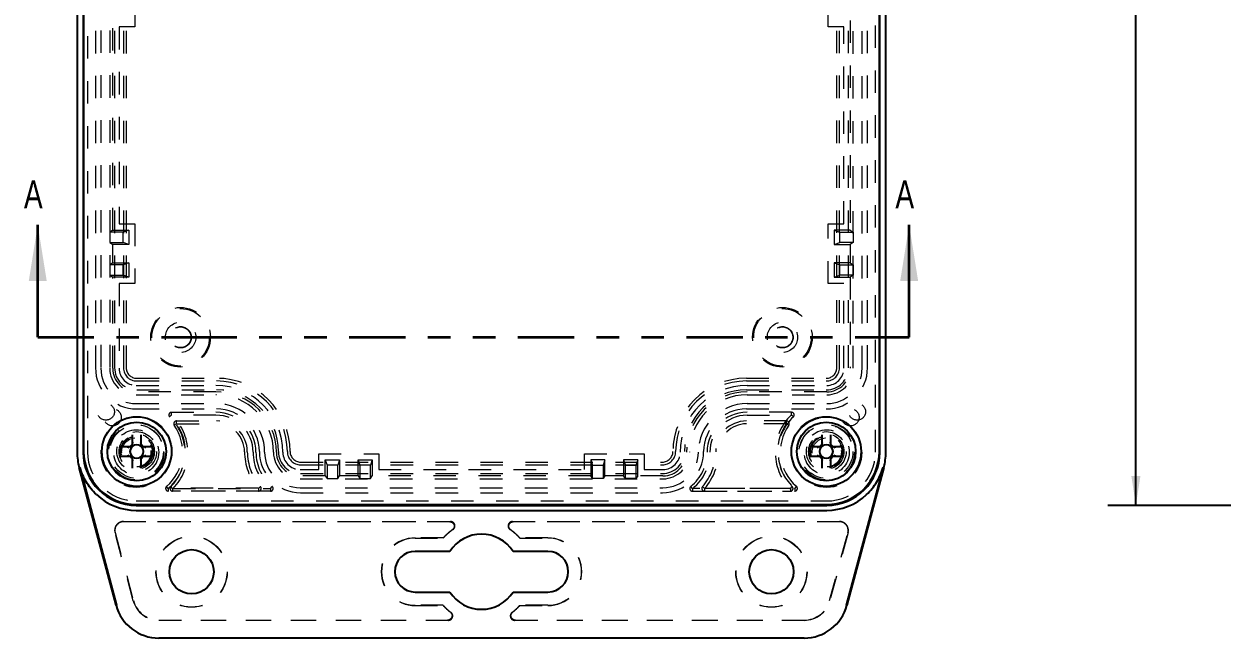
# Model space of a CAD drawing. Header units: inches. Extents: x 0.3 to 21.8, y 0.2 to 16.9.
# Drawn here: x 4.99 to 10.32, y 8.07 to 10.8 of the extents above; entities that cross this region are included whole.
import ezdxf

# ---------------------------------------------------------------- set-up
doc = ezdxf.new("R2010")
doc.units = ezdxf.units.IN
doc.header["$MEASUREMENT"] = 0
doc.linetypes.add('HIDDEN', pattern=[0.075, 0.05, -0.025])
doc.linetypes.add('PHANTOM', pattern=[0.5, 0.25, -0.05, 0.05, -0.05, 0.05, -0.05])
doc.layers.add('SLD-0', color=7, linetype='Continuous')
doc.styles.add('SLDTEXTSTYLE1', font='TXT', dxfattribs={"width": 0.75})
doc.dimstyles.new('SLDDIMSTYLE0', dxfattribs={"dimtxt": 0.125, "dimasz": 0.13, "dimexe": 0, "dimexo": 0.0625, "dimgap": 0.03125, "dimtad": 0, "dimtih": 1, "dimtoh": 1, "dimdec": 3, "dimrnd": 1e-09, "dimzin": 12, "dimdsep": 46, "dimtxsty": 'SLDTEXTSTYLE1', "dimsah": 1, "dimcen": 0.09, "dimadec": 0, "dimazin": 3, "dimtfac": 1, "dimtdec": 3, "dimtofl": 0, "dimtmove": 0, "dimatfit": 3, "dimfxl": 0, "dimfrac": 2, "dimtolj": 1, "dimtzin": 12, "dimarcsym": 0})

# ---------------------------------------------------------------- blocks, each defined once
blk = doc.blocks.new('_D')
at = {"layer": 'SLD-0'}
for p, q in [((10.9137, 13.1825), (9.8096, 13.1825)), ((9.9346, 13.1825), (9.9346, 11.0966)), ((9.9346, 8.6585), (9.9346, 10.8727)), ((10.9137, 8.6585), (9.8096, 8.6585))]:
    blk.add_line(p, q, dxfattribs=at)
for centre, start, end in [((9.9252, 10.972), 153.4349, 206.5651), ((9.944, 10.972), 333.4349, 26.5651)]:
    blk.add_arc(centre, 0.2219, start, end, dxfattribs=at)
for points in [[(9.9346, 13.1825), (9.9146, 13.0525), (9.9546, 13.0525)], [(9.9346, 8.6585), (9.9546, 8.7885), (9.9146, 8.7885)]]:
    blk.add_solid(points, dxfattribs=at)
at = {"layer": 'SLD-0', "insert": (9.7268, 11.0339), "char_height": 0.125, "attachment_point": 1, "style": 'SLDTEXTSTYLE1'}
blk.add_mtext('4.524', dxfattribs=at)

msp = doc.modelspace()

# ---------------------------------------------------------------- linework, layer by layer
at = {"color": 7, "linetype": 'Continuous', "lineweight": 25}
for p, q in [((5.2259, 12.9465), (5.2259, 8.8945)), ((5.2527, 12.9465), (5.2527, 8.8945)), ((5.2547, 12.943), (5.2547, 8.898)), ((8.7937, 8.898), (8.7937, 12.943)), ((8.7957, 8.8945), (8.7957, 12.9465)), ((8.8225, 8.8945), (8.8225, 12.9465)), ((5.4609, 8.9183), (5.4606, 8.9183)), ((5.4705, 8.9282), (5.4705, 8.9279)), ((5.511, 8.9279), (5.511, 8.9282)), ((5.5209, 8.9183), (5.5206, 8.9183)), ((8.5279, 8.9183), (8.5276, 8.9183)), ((8.5375, 8.9282), (8.5375, 8.9279)), ((8.578, 8.9279), (8.578, 8.9282)), ((8.5879, 8.9183), (8.5876, 8.9183)), ((5.4606, 8.8777), (5.4609, 8.8777)), ((5.4705, 8.8681), (5.4705, 8.8678)), ((5.511, 8.8678), (5.511, 8.8681)), ((5.5206, 8.8777), (5.5209, 8.8777)), ((8.5276, 8.8777), (8.5279, 8.8777)), ((8.5375, 8.8681), (8.5375, 8.8678)), ((8.578, 8.8678), (8.578, 8.8681)), ((8.5876, 8.8777), (8.5879, 8.8777)), ((5.3991, 8.2139), (5.2349, 8.8265)), ((5.4027, 8.2148), (5.2386, 8.8275)), ((8.8099, 8.8275), (8.6458, 8.2148)), ((8.8136, 8.8265), (8.6494, 8.2139)), ((5.4887, 8.6585), (8.5597, 8.6585)), ((5.4887, 8.6362), (8.5597, 8.6362)), ((5.4907, 8.662), (8.5577, 8.662)), ((6.8835, 8.4538), (6.729, 8.4538)), ((7.3195, 8.4538), (7.1649, 8.4538)), ((6.729, 8.2727), (6.8835, 8.2727)), ((7.1649, 8.2727), (7.3195, 8.2727)), ((8.4593, 8.068), (5.5892, 8.068))]:
    msp.add_line(p, q, dxfattribs=at)
at = {"color": 7, "linetype": 'HIDDEN', "lineweight": 18}
for p, q in [((5.2724, 12.9465), (5.2724, 8.8945)), ((8.7761, 8.8945), (8.7761, 12.9465)), ((5.3074, 12.57), (5.3074, 9.271)), ((5.3314, 12.5725), (5.3314, 9.2685)), ((5.3707, 12.5725), (5.3707, 9.2685)), ((5.3924, 12.57), (5.3924, 9.271)), ((5.4317, 12.57), (5.4317, 9.271)), ((5.444, 12.57), (5.444, 9.271)), ((8.6045, 9.271), (8.6045, 12.57)), ((8.6167, 9.271), (8.6167, 12.57)), ((8.6561, 9.271), (8.6561, 12.57)), ((8.6777, 9.2685), (8.6777, 12.5725)), ((8.7171, 9.2685), (8.7171, 12.5725)), ((8.7411, 9.271), (8.7411, 12.57)), ((5.4826, 11.0536), (5.4826, 10.7874)), ((8.5659, 10.7874), (8.5659, 11.0536)), ((5.384, 9.8829), (5.384, 10.8164)), ((5.4124, 10.7874), (5.4124, 9.9119)), ((5.4826, 10.7874), (5.4124, 10.7874)), ((8.6361, 10.7874), (8.5659, 10.7874)), ((8.6361, 9.9119), (8.6361, 10.7874)), ((8.6645, 10.8164), (8.6645, 9.8829)), ((5.4124, 9.9119), (5.4826, 9.9119)), ((5.4826, 9.9119), (5.4826, 9.6457)), ((8.5659, 9.9119), (8.6361, 9.9119)), ((8.5659, 9.6457), (8.5659, 9.9119)), ((5.384, 9.8829), (5.3716, 9.875)), ((5.3716, 9.875), (5.3716, 9.828)), ((5.431, 9.875), (5.3716, 9.875)), ((5.384, 9.8829), (5.4557, 9.8829)), ((5.4557, 9.8829), (5.431, 9.875)), ((5.431, 9.828), (5.431, 9.875)), ((5.4557, 9.8829), (5.4557, 9.8201)), ((8.5928, 9.8829), (8.6175, 9.875)), ((8.6645, 9.8829), (8.5928, 9.8829)), ((8.5928, 9.8829), (8.5928, 9.8201)), ((8.6175, 9.875), (8.6769, 9.875)), ((8.6175, 9.828), (8.6175, 9.875)), ((8.6645, 9.8829), (8.6769, 9.875)), ((8.6769, 9.875), (8.6769, 9.828)), ((5.3716, 9.828), (5.384, 9.8201)), ((5.3716, 9.828), (5.431, 9.828)), ((5.384, 9.7375), (5.384, 9.8201)), ((5.4557, 9.8201), (5.384, 9.8201)), ((5.4557, 9.8201), (5.431, 9.828)), ((8.5928, 9.8201), (8.6175, 9.828)), ((8.5928, 9.8201), (8.6645, 9.8201)), ((8.6769, 9.828), (8.6175, 9.828)), ((8.6769, 9.828), (8.6645, 9.8201)), ((8.6645, 9.8201), (8.6645, 9.7375)), ((5.384, 9.7375), (5.3716, 9.7296)), ((5.3716, 9.7296), (5.3716, 9.6826)), ((5.431, 9.7296), (5.3716, 9.7296)), ((5.384, 9.7375), (5.4557, 9.7375)), ((5.4557, 9.7375), (5.431, 9.7296)), ((5.431, 9.6826), (5.431, 9.7296)), ((5.4557, 9.7375), (5.4557, 9.6747)), ((8.5928, 9.7375), (8.6175, 9.7296)), ((8.6645, 9.7375), (8.5928, 9.7375)), ((8.5928, 9.7375), (8.5928, 9.6747)), ((8.6175, 9.7296), (8.6769, 9.7296)), ((8.6175, 9.6826), (8.6175, 9.7296)), ((8.6645, 9.7375), (8.6769, 9.7296)), ((8.6769, 9.7296), (8.6769, 9.6826)), ((5.3716, 9.6826), (5.384, 9.6747)), ((5.3716, 9.6826), (5.431, 9.6826)), ((5.384, 9.2685), (5.384, 9.6747)), ((5.4557, 9.6747), (5.384, 9.6747)), ((5.4124, 9.6457), (5.4124, 9.2685)), ((5.4826, 9.6457), (5.4124, 9.6457)), ((5.4557, 9.6747), (5.431, 9.6826)), ((8.6361, 9.6457), (8.5659, 9.6457)), ((8.5928, 9.6747), (8.6175, 9.6826)), ((8.5928, 9.6747), (8.6645, 9.6747)), ((8.6769, 9.6826), (8.6175, 9.6826)), ((8.6361, 9.2685), (8.6361, 9.6457)), ((8.6769, 9.6826), (8.6645, 9.6747)), ((8.6645, 9.6747), (8.6645, 9.2685)), ((5.4907, 9.2242), (5.8457, 9.2242)), ((8.2027, 9.2242), (8.5577, 9.2242)), ((5.4887, 9.1922), (5.8432, 9.1922)), ((5.4907, 9.212), (5.8457, 9.212)), ((5.4907, 9.1726), (5.8457, 9.1726)), ((8.2027, 9.212), (8.5577, 9.212)), ((8.2027, 9.1726), (8.5577, 9.1726)), ((8.2053, 9.1922), (8.5597, 9.1922)), ((5.8432, 9.1637), (5.4887, 9.1637)), ((5.4887, 9.1505), (5.8432, 9.1505)), ((8.5597, 9.1637), (8.2053, 9.1637)), ((8.2053, 9.1505), (8.5597, 9.1505)), ((5.4887, 9.1111), (5.8432, 9.1111)), ((5.4907, 9.0876), (5.8457, 9.0876)), ((5.6453, 9.0607), (5.6372, 9.0521)), ((5.6453, 9.0725), (5.8432, 9.0725)), ((5.6453, 9.0607), (5.6453, 9.0725)), ((5.8432, 9.0598), (5.6476, 9.0598)), ((8.2027, 9.0876), (8.5577, 9.0876)), ((8.2053, 9.1111), (8.5597, 9.1111)), ((8.4031, 9.0725), (8.2053, 9.0725)), ((8.2053, 9.0598), (8.4009, 9.0598)), ((8.4031, 9.0607), (8.4031, 9.0725)), ((8.4031, 9.0607), (8.4112, 9.0521)), ((5.6676, 9.022), (5.6578, 9.0151)), ((5.6676, 9.022), (5.6676, 9.034)), ((5.6676, 9.034), (5.8457, 9.034)), ((5.6687, 9.0214), (5.6676, 9.022)), ((5.6687, 9.0214), (5.8457, 9.0214)), ((8.3809, 9.034), (8.2027, 9.034)), ((8.3798, 9.0214), (8.2027, 9.0214)), ((8.3798, 9.0214), (8.3809, 9.022)), ((8.3809, 9.022), (8.3809, 9.034)), ((8.3809, 9.022), (8.3907, 9.0151)), ((5.4705, 8.9311), (5.4705, 8.9282)), ((5.511, 8.9282), (5.511, 8.9311)), ((8.5375, 8.9311), (8.5375, 8.9282)), ((8.578, 8.9282), (8.578, 8.9311)), ((5.4705, 8.8678), (5.4705, 8.8649)), ((5.511, 8.8649), (5.511, 8.8678)), ((6.2197, 8.8512), (7.8287, 8.8512)), ((6.3006, 8.8883), (6.5669, 8.8883)), ((6.3006, 8.8182), (6.3006, 8.8883)), ((6.3296, 8.8614), (6.3375, 8.8368)), ((6.3296, 8.7897), (6.3296, 8.8614)), ((6.3296, 8.8614), (6.3924, 8.8614)), ((6.3924, 8.8614), (6.3845, 8.8368)), ((6.3924, 8.8614), (6.3924, 8.7897)), ((6.4751, 8.8614), (6.483, 8.8368)), ((6.4751, 8.7897), (6.4751, 8.8614)), ((6.4751, 8.8614), (6.5379, 8.8614)), ((6.5379, 8.8614), (6.53, 8.8368)), ((6.5379, 8.8614), (6.5379, 8.7897)), ((6.5669, 8.8883), (6.5669, 8.8182)), ((7.4816, 8.8883), (7.7479, 8.8883)), ((7.4816, 8.8182), (7.4816, 8.8883)), ((7.5106, 8.8614), (7.5185, 8.8368)), ((7.5734, 8.8614), (7.5106, 8.8614)), ((7.5106, 8.8614), (7.5106, 8.7897)), ((7.5734, 8.8614), (7.5655, 8.8368)), ((7.5734, 8.7897), (7.5734, 8.8614)), ((7.6561, 8.8614), (7.6561, 8.7897)), ((7.6561, 8.8614), (7.664, 8.8368)), ((7.7189, 8.8614), (7.6561, 8.8614)), ((7.7189, 8.8614), (7.711, 8.8368)), ((7.7189, 8.7897), (7.7189, 8.8614)), ((7.7479, 8.8883), (7.7479, 8.8182)), ((8.5375, 8.8678), (8.5375, 8.8649)), ((8.578, 8.8649), (8.578, 8.8678)), ((6.2172, 8.8182), (6.3006, 8.8182)), ((6.2197, 8.839), (7.8287, 8.839)), ((6.2197, 8.7996), (7.8287, 8.7996)), ((6.3375, 8.8368), (6.3375, 8.7774)), ((6.3845, 8.8368), (6.3375, 8.8368)), ((6.3845, 8.7774), (6.3845, 8.8368)), ((6.483, 8.8368), (6.483, 8.7774)), ((6.53, 8.8368), (6.483, 8.8368)), ((6.53, 8.7774), (6.53, 8.8368)), ((6.5669, 8.8182), (7.4816, 8.8182)), ((7.5185, 8.8368), (7.5655, 8.8368)), ((7.5185, 8.7774), (7.5185, 8.8368)), ((7.5655, 8.8368), (7.5655, 8.7774)), ((7.664, 8.7774), (7.664, 8.8368)), ((7.664, 8.8368), (7.711, 8.8368)), ((7.711, 8.8368), (7.711, 8.7774)), ((7.7479, 8.8182), (7.8313, 8.8182)), ((5.6313, 8.734), (5.6235, 8.7431)), ((5.6505, 8.7333), (5.6421, 8.7417)), ((6.0324, 8.734), (6.0414, 8.7419)), ((6.086, 8.7333), (6.0935, 8.7425)), ((6.3296, 8.7897), (6.2172, 8.7897)), ((6.2172, 8.7765), (7.8313, 8.7765)), ((6.3296, 8.7897), (6.3375, 8.7774)), ((6.3375, 8.7774), (6.3845, 8.7774)), ((6.3845, 8.7774), (6.3924, 8.7897)), ((6.4751, 8.7897), (6.3924, 8.7897)), ((6.4751, 8.7897), (6.483, 8.7774)), ((6.483, 8.7774), (6.53, 8.7774)), ((6.53, 8.7774), (6.5379, 8.7897)), ((7.5106, 8.7897), (6.5379, 8.7897)), ((7.5185, 8.7774), (7.5106, 8.7897)), ((7.5655, 8.7774), (7.5185, 8.7774)), ((7.5734, 8.7897), (7.5655, 8.7774)), ((7.6561, 8.7897), (7.5734, 8.7897)), ((7.664, 8.7774), (7.6561, 8.7897)), ((7.711, 8.7774), (7.664, 8.7774)), ((7.7189, 8.7897), (7.711, 8.7774)), ((7.8313, 8.7897), (7.7189, 8.7897)), ((7.9624, 8.7333), (7.955, 8.7425)), ((8.0161, 8.734), (8.0071, 8.7419)), ((8.398, 8.7333), (8.4064, 8.7417)), ((8.4172, 8.734), (8.425, 8.7431)), ((5.6328, 8.7346), (5.6313, 8.734)), ((5.6313, 8.734), (5.6313, 8.722)), ((6.0324, 8.722), (5.6313, 8.722)), ((6.0311, 8.7346), (5.6328, 8.7346)), ((5.6526, 8.7342), (5.6505, 8.7333)), ((5.6505, 8.7333), (5.6505, 8.7215)), ((6.086, 8.7215), (5.6505, 8.7215)), ((5.6526, 8.7342), (6.0836, 8.7342)), ((6.0311, 8.7346), (6.0324, 8.734)), ((6.0324, 8.734), (6.0324, 8.722)), ((6.086, 8.7333), (6.086, 8.7215)), ((6.2172, 8.7371), (7.8313, 8.7371)), ((6.2197, 8.7146), (7.8287, 8.7146)), ((7.9624, 8.7333), (7.9624, 8.7215)), ((7.9624, 8.7215), (8.398, 8.7215)), ((8.3959, 8.7342), (7.9649, 8.7342)), ((8.0174, 8.7346), (8.0161, 8.734)), ((8.0161, 8.734), (8.0161, 8.722)), ((8.0161, 8.722), (8.4172, 8.722)), ((8.0174, 8.7346), (8.4157, 8.7346)), ((8.3959, 8.7342), (8.398, 8.7333)), ((8.398, 8.7333), (8.398, 8.7215)), ((8.4157, 8.7346), (8.4172, 8.734)), ((8.4172, 8.734), (8.4172, 8.722)), ((5.4887, 8.6782), (8.5597, 8.6782)), ((5.432, 8.5867), (6.8863, 8.5867)), ((6.883, 8.5857), (5.432, 8.5857)), ((7.1622, 8.5867), (8.6165, 8.5867)), ((8.6165, 8.5857), (7.1655, 8.5857)), ((5.4751, 8.2342), (5.3939, 8.5371)), ((5.3949, 8.5374), (5.4761, 8.2345)), ((8.5724, 8.2345), (8.6535, 8.5374)), ((8.6545, 8.5371), (8.5734, 8.2342)), ((6.8539, 8.5139), (6.729, 8.5139)), ((6.729, 8.5128), (6.8543, 8.5128)), ((6.8539, 8.5139), (6.8543, 8.5128)), ((7.1946, 8.5139), (7.1941, 8.5128)), ((7.1941, 8.5128), (7.3195, 8.5128)), ((7.3195, 8.5139), (7.1946, 8.5139)), ((6.8543, 8.2136), (6.729, 8.2136)), ((6.729, 8.2126), (6.8539, 8.2126)), ((6.8539, 8.2126), (6.8543, 8.2136)), ((7.1946, 8.2126), (7.1941, 8.2136)), ((7.3195, 8.2136), (7.1941, 8.2136)), ((7.1946, 8.2126), (7.3195, 8.2126)), ((5.5892, 8.1477), (6.8735, 8.1477)), ((6.8766, 8.1467), (5.5892, 8.1467)), ((8.4593, 8.1467), (7.1719, 8.1467)), ((7.1749, 8.1477), (8.4593, 8.1477))]:
    msp.add_line(p, q, dxfattribs=at)
at = {"color": 7, "linetype": 'Continuous', "lineweight": 35}
for p, q in [((5.0506, 9.4065), (5.0506, 9.9065)), ((8.9263, 9.4065), (8.9263, 9.9065))]:
    msp.add_line(p, q, dxfattribs=at)
at = {"color": 7, "linetype": 'PHANTOM', "lineweight": 35}
for p, q in [((5.0506, 9.4065), (5.6858, 9.4065)), ((5.6858, 9.4065), (8.9263, 9.4065))]:
    msp.add_line(p, q, dxfattribs=at)
at = {"color": 7, "linetype": 'HIDDEN', "lineweight": 18}
for centre, radius in [((5.6858, 9.4065), 0.1326), ((8.3627, 9.4065), 0.1326), ((5.6858, 9.4065), 0.128), ((8.3627, 9.4065), 0.128), ((5.6858, 9.4065), 0.0675), ((5.6858, 9.4065), 0.0475), ((5.6858, 9.4065), 0.046), ((8.3627, 9.4065), 0.0675), ((8.3627, 9.4065), 0.0475), ((8.3627, 9.4065), 0.046), ((5.3539, 9.0752), 0.0375), ((8.6946, 9.0752), 0.0375), ((5.3832, 9.0505), 0.0385), ((8.6652, 9.0505), 0.0385), ((5.4887, 8.8945), 0.156), ((5.4887, 8.8945), 0.123), ((5.4907, 8.898), 0.1187), ((8.5597, 8.8945), 0.156), ((8.5597, 8.8945), 0.123), ((8.5577, 8.898), 0.1187), ((5.4887, 8.8945), 0.1), ((5.4907, 8.898), 0.0885), ((5.4907, 8.898), 0.0787), ((5.4907, 8.898), 0.0725), ((5.4907, 8.898), 0.0689), ((5.4887, 8.8945), 0.065), ((8.5597, 8.8945), 0.1), ((8.5577, 8.898), 0.0885), ((8.5577, 8.898), 0.0787), ((8.5577, 8.898), 0.0725), ((8.5577, 8.898), 0.0689), ((8.5597, 8.8945), 0.065), ((5.7349, 8.3632), 0.1585), ((5.7349, 8.3632), 0.1575), ((8.3136, 8.3632), 0.1585), ((8.3136, 8.3632), 0.1575)]:
    msp.add_circle(centre, radius, dxfattribs=at)
at = {"color": 7, "linetype": 'Continuous', "lineweight": 25}
for centre, radius in [((5.4907, 8.898), 0.155), ((5.4907, 8.898), 0.1305), ((8.5577, 8.898), 0.155), ((8.5577, 8.898), 0.1305), ((5.7349, 8.3632), 0.0984), ((8.3136, 8.3632), 0.0984)]:
    msp.add_circle(centre, radius, dxfattribs=at)
at = {"color": 7, "linetype": 'HIDDEN', "lineweight": 18}
for centre, radius, start, end in [((5.4907, 9.271), 0.1834, 180, 270), ((5.4887, 9.2685), 0.1574, 180, 270), ((5.4887, 9.2685), 0.118, 180, 270), ((5.4887, 9.2685), 0.1048, 180, 270), ((5.4907, 9.271), 0.0984, 180, 270), ((5.4887, 9.2685), 0.0763, 180, 270), ((5.4907, 9.271), 0.059, 180, 270), ((5.4907, 9.271), 0.0468, 180, 270), ((5.8457, 8.897), 0.3272, 0.1532, 90), ((8.2027, 8.897), 0.3272, 90, 179.8468), ((8.5577, 9.271), 0.0468, 270, 0), ((8.5577, 9.271), 0.0984, 270, 0), ((8.5577, 9.271), 0.1834, 270, 0), ((8.5577, 9.271), 0.059, 270, 0), ((8.5597, 9.2685), 0.0763, 270, 0), ((8.5597, 9.2685), 0.118, 270, 0), ((8.5597, 9.2685), 0.1574, 270, 0), ((8.5597, 9.2685), 0.1048, 270, 0), ((5.8432, 8.8945), 0.2977, 0, 90), ((5.8457, 8.897), 0.315, 0.1532, 90), ((5.8457, 8.897), 0.2756, 0.1532, 90), ((8.2027, 8.897), 0.315, 90, 179.8468), ((8.2053, 8.8945), 0.2977, 90, 180), ((8.2027, 8.897), 0.2756, 90, 179.8468), ((5.8432, 8.8945), 0.2692, 0, 90), ((5.8432, 8.8945), 0.256, 0, 90), ((8.2053, 8.8945), 0.2692, 90, 180), ((8.2053, 8.8945), 0.256, 90, 180), ((5.6453, 9.0607), 0.0118, 90, 226.7017), ((5.4887, 8.8945), 0.2292, 315.6254, 46.1473), ((5.8432, 8.8945), 0.2166, 0, 90), ((5.8432, 8.8945), 0.178, 0, 90), ((5.8432, 8.8945), 0.1653, 0, 90), ((5.8457, 8.897), 0.1906, 0.1532, 90), ((8.2053, 8.8945), 0.2166, 90, 180), ((8.2027, 8.897), 0.1906, 90, 179.8468), ((8.2053, 8.8945), 0.178, 90, 180), ((8.2053, 8.8945), 0.1653, 90, 180), ((8.5597, 8.8945), 0.2292, 133.8527, 224.3746), ((8.4031, 9.0607), 0.0118, 313.2983, 90), ((5.4907, 8.898), 0.204, 310.6011, 35.0348), ((5.4907, 8.898), 0.2166, 311.004, 34.7476), ((5.4887, 8.8945), 0.2165, 315.0952, 46.7017), ((5.6676, 9.022), 0.012, 90, 215.0348), ((5.8457, 8.897), 0.137, 0.1532, 90), ((5.8457, 8.897), 0.1244, 0.1532, 90), ((8.2027, 8.897), 0.137, 90, 179.8468), ((8.2027, 8.897), 0.1244, 90, 179.8468), ((8.5577, 8.898), 0.2166, 145.2524, 228.996), ((8.5597, 8.8945), 0.2165, 133.2983, 224.9048), ((8.5577, 8.898), 0.204, 144.9652, 229.3989), ((8.3809, 9.022), 0.012, 324.9652, 90), ((5.4887, 8.8945), 0.2163, 180, 270), ((6.2197, 8.898), 0.2496, 180.1532, 220.9101), ((6.2197, 8.898), 0.237, 180.1532, 221.1958), ((6.2172, 8.8945), 0.2087, 180, 230.189), ((6.2172, 8.8945), 0.196, 180, 230.8676), ((6.2197, 8.898), 0.1834, 180.1532, 270), ((6.2172, 8.8945), 0.1574, 180, 270), ((6.2172, 8.8945), 0.118, 180, 270), ((6.2172, 8.8945), 0.1048, 180, 270), ((6.2197, 8.898), 0.0984, 180.1532, 270), ((6.2172, 8.8945), 0.0763, 180, 270), ((6.2197, 8.898), 0.059, 180.1532, 270), ((6.2197, 8.898), 0.0468, 180.1532, 270), ((7.8287, 8.898), 0.0468, 270, 359.8468), ((7.8287, 8.898), 0.059, 270, 359.8468), ((7.8287, 8.898), 0.0984, 270, 359.8468), ((7.8287, 8.898), 0.1834, 270, 359.8468), ((7.8313, 8.8945), 0.0763, 270, 0), ((7.8313, 8.8945), 0.118, 270, 360), ((7.8313, 8.8945), 0.1048, 270, 360), ((7.8313, 8.8945), 0.1574, 270, 0), ((7.8313, 8.8945), 0.196, 309.1324, 0), ((7.8313, 8.8945), 0.2087, 309.811, 0), ((7.8287, 8.898), 0.237, 318.8042, 359.8468), ((7.8287, 8.898), 0.2496, 319.0899, 359.8468), ((8.5597, 8.8945), 0.2163, 270, 0), ((5.6313, 8.734), 0.012, 130.6011, 270), ((5.6505, 8.7333), 0.0118, 135.0952, 270), ((6.0324, 8.734), 0.012, 270, 41.1958), ((6.086, 8.7333), 0.0118, 270, 50.8676), ((7.9624, 8.7333), 0.0118, 129.1324, 270), ((8.0161, 8.734), 0.012, 138.8042, 270), ((8.398, 8.7333), 0.0118, 270, 44.9048), ((8.4172, 8.734), 0.012, 270, 49.3989), ((5.432, 8.5473), 0.0394, 90, 195), ((5.432, 8.5473), 0.0383, 90, 195), ((8.6165, 8.5473), 0.0394, 345, 90), ((8.6165, 8.5473), 0.0383, 345, 90), ((7.0242, 8.3632), 0.2274, 124.8612, 138.5163), ((7.0242, 8.3632), 0.2264, 124.0892, 138.6338), ((7.0242, 8.3632), 0.2264, 41.3662, 55.9108), ((7.0242, 8.3632), 0.2274, 41.4837, 55.1388), ((6.729, 8.3632), 0.1506, 90, 270), ((6.729, 8.3632), 0.1496, 90, 270), ((7.3195, 8.3632), 0.1506, 270, 90), ((7.3195, 8.3632), 0.1496, 270, 90), ((5.5892, 8.2648), 0.1181, 195, 270), ((5.5892, 8.2648), 0.1171, 195, 270), ((7.0242, 8.3632), 0.2274, 221.4837, 232.4195), ((7.0242, 8.3632), 0.2264, 221.3662, 233.1306), ((7.0242, 8.3632), 0.2264, 306.8694, 318.6338), ((7.0242, 8.3632), 0.2274, 307.5805, 318.5163), ((8.4593, 8.2648), 0.1171, 270, 345), ((8.4593, 8.2648), 0.1181, 270, 345)]:
    msp.add_arc(centre, radius, start, end, dxfattribs=at)
at = {"color": 7, "linetype": 'Continuous', "lineweight": 25}
for centre, radius, start, end in [((5.4907, 8.898), 0.03, 137.5052, 222.4948), ((5.4907, 8.898), 0.0365, 133.8923, 136.1077), ((5.4907, 8.898), 0.03, 132.4948, 137.5052), ((5.4907, 8.898), 0.03, 47.5052, 132.4948), ((5.4907, 8.898), 0.03, 42.4948, 47.5052), ((5.4907, 8.898), 0.03, 317.5052, 42.4948), ((5.4907, 8.898), 0.0365, 43.8923, 46.1077), ((8.5577, 8.898), 0.03, 137.5052, 222.4948), ((8.5577, 8.898), 0.0365, 133.8923, 136.1077), ((8.5577, 8.898), 0.03, 132.4948, 137.5052), ((8.5577, 8.898), 0.03, 47.5052, 132.4948), ((8.5577, 8.898), 0.03, 42.4948, 47.5052), ((8.5577, 8.898), 0.03, 317.5052, 42.4948), ((8.5577, 8.898), 0.0365, 43.8923, 46.1077), ((5.4887, 8.8945), 0.2628, 180, 195), ((5.4887, 8.8945), 0.236, 180, 270), ((5.4907, 8.898), 0.236, 180, 270), ((5.4907, 8.898), 0.0365, 223.8923, 226.1077), ((5.4907, 8.898), 0.03, 222.4948, 227.5052), ((5.4907, 8.898), 0.03, 227.5052, 312.4948), ((5.4907, 8.898), 0.03, 312.4948, 317.5052), ((5.4907, 8.898), 0.0365, 313.8923, 316.1077), ((8.5577, 8.898), 0.0365, 223.8923, 226.1077), ((8.5577, 8.898), 0.03, 222.4948, 227.5052), ((8.5577, 8.898), 0.03, 227.5052, 312.4948), ((8.5577, 8.898), 0.236, 270, 0), ((8.5597, 8.8945), 0.236, 270, 0), ((8.5577, 8.898), 0.03, 312.4948, 317.5052), ((8.5577, 8.898), 0.0365, 313.8923, 316.1077), ((8.5597, 8.8945), 0.2628, 345, 0), ((5.4887, 8.8945), 0.2583, 226.7625, 270), ((8.5597, 8.8945), 0.2583, 270, 313.2375), ((7.0242, 8.3632), 0.1673, 32.7638, 147.2362), ((6.729, 8.3632), 0.0906, 90, 270), ((7.3195, 8.3632), 0.0906, 270, 90), ((7.0242, 8.3632), 0.1673, 212.7638, 327.2362), ((5.5892, 8.2648), 0.1969, 195, 270), ((8.4593, 8.2648), 0.1969, 270, 345)]:
    msp.add_arc(centre, radius, start, end, dxfattribs=at)
for centre, major_axis, start_param, end_param in [((5.4551, 8.9133), (0.00425, 0.00425), 1.016623, 2.124969), ((5.4755, 8.9336), (0.00425, 0.00425), 1.016623, 2.124969), ((5.506, 8.9336), (0.00425, -0.00425), 1.016623, 2.124969), ((5.5264, 8.9133), (0.00425, -0.00425), 1.016623, 2.124969), ((8.5221, 8.9133), (0.00425, 0.00425), 1.016623, 2.124969), ((8.5425, 8.9336), (0.00425, 0.00425), 1.016623, 2.124969), ((8.573, 8.9336), (0.00425, -0.00425), 1.016623, 2.124969), ((8.5934, 8.9133), (0.00425, -0.00425), 1.016623, 2.124969), ((5.4551, 8.8827), (0.00425, -0.00425), 4.158216, 5.266562), ((5.4755, 8.8624), (0.00425, -0.00425), 4.158216, 5.266562), ((5.506, 8.8624), (0.00425, 0.00425), 4.158216, 5.266562), ((5.5264, 8.8827), (0.00425, 0.00425), 4.158216, 5.266562), ((8.5221, 8.8827), (0.00425, -0.00425), 4.158216, 5.266562), ((8.5425, 8.8624), (0.00425, -0.00425), 4.158216, 5.266562), ((8.573, 8.8624), (0.00425, 0.00425), 4.158216, 5.266562), ((8.5934, 8.8827), (0.00425, 0.00425), 4.158216, 5.266562)]:
    msp.add_ellipse(centre, major_axis=major_axis, ratio=0.618862, start_param=start_param, end_param=end_param, dxfattribs=at)
at = {"color": 7, "linetype": 'HIDDEN', "lineweight": 18}
for points in [[(5.6476, 9.0598), (5.6468, 9.0601), (5.6461, 9.0604), (5.6453, 9.0607)], [(8.4009, 9.0598), (8.4017, 9.0601), (8.4024, 9.0604), (8.4031, 9.0607)], [(6.0836, 8.7342), (6.0844, 8.7339), (6.0852, 8.7336), (6.086, 8.7333)], [(7.9649, 8.7342), (7.9641, 8.7339), (7.9633, 8.7336), (7.9624, 8.7333)]]:
    msp.add_open_spline(points, degree=3, dxfattribs=at)
at = {"color": 7, "linetype": 'Continuous', "lineweight": 25}
for points, knots in [([(5.4705, 8.9721), (5.4705, 8.9706), (5.4705, 8.9562), (5.4705, 8.9414), (5.4705, 8.9282)], [0, 0, 0, 0, 0.1045555, 1, 1, 1, 1]), ([(5.511, 8.9282), (5.511, 8.9414), (5.511, 8.9562), (5.511, 8.9706), (5.511, 8.9721)], [0, 0, 0, 0, 0.8954445, 1, 1, 1, 1]), ([(8.5375, 8.9721), (8.5375, 8.9706), (8.5375, 8.9562), (8.5375, 8.9414), (8.5375, 8.9282)], [0, 0, 0, 0, 0.1045555, 1, 1, 1, 1]), ([(8.578, 8.9282), (8.578, 8.9414), (8.578, 8.9562), (8.578, 8.9706), (8.578, 8.9721)], [0, 0, 0, 0, 0.8954445, 1, 1, 1, 1]), ([(5.4606, 8.9183), (5.4473, 8.9183), (5.4325, 8.9183), (5.4182, 8.9183), (5.4167, 8.9183)], [0, 0, 0, 0, 0.895445, 1, 1, 1, 1]), ([(5.4645, 8.9233), (5.4639, 8.9227), (5.4629, 8.9216), (5.4618, 8.9201), (5.4611, 8.919), (5.4608, 8.9184), (5.4609, 8.9183), (5.4609, 8.9183)], [0, 0, 0, 0, 0.284639, 0.502156, 0.683938, 0.866579, 1, 1, 1, 1]), ([(5.4609, 8.9183), (5.4627, 8.9183), (5.4651, 8.9183), (5.4679, 8.9183), (5.4686, 8.9183)], [0, 0, 0, 0, 0.721787, 1, 1, 1, 1]), ([(5.4705, 8.9279), (5.4704, 8.9279), (5.4704, 8.9279), (5.4697, 8.9276), (5.4688, 8.9271), (5.4675, 8.9261), (5.4663, 8.9251), (5.4656, 8.9244), (5.4655, 8.9243)], [0, 0, 0, 0, 0.158671, 0.317217, 0.479382, 0.661765, 0.936687, 1, 1, 1, 1]), ([(5.4705, 8.9201), (5.4705, 8.9219), (5.4705, 8.9245), (5.4705, 8.927), (5.4705, 8.9279)], [0, 0, 0, 0, 0.641437, 1, 1, 1, 1]), ([(5.511, 8.9279), (5.511, 8.9261), (5.511, 8.9236), (5.511, 8.9209), (5.511, 8.9201)], [0, 0, 0, 0, 0.721787, 1, 1, 1, 1]), ([(5.516, 8.9243), (5.5154, 8.9249), (5.5143, 8.9259), (5.5128, 8.927), (5.5117, 8.9276), (5.5111, 8.9279), (5.511, 8.9279), (5.511, 8.9279)], [0, 0, 0, 0, 0.2846386, 0.502156, 0.6839376, 0.8665786, 1, 1, 1, 1]), ([(5.5129, 8.9183), (5.5146, 8.9183), (5.5173, 8.9183), (5.5197, 8.9183), (5.5206, 8.9183)], [0, 0, 0, 0, 0.641437, 1, 1, 1, 1]), ([(5.5206, 8.9183), (5.5206, 8.9183), (5.5207, 8.9184), (5.5204, 8.919), (5.5198, 8.9199), (5.5188, 8.9212), (5.5178, 8.9224), (5.5171, 8.9232), (5.517, 8.9233)], [0, 0, 0, 0, 0.158671, 0.317217, 0.479382, 0.661765, 0.936687, 1, 1, 1, 1]), ([(5.5648, 8.9183), (5.5633, 8.9183), (5.549, 8.9183), (5.5342, 8.9183), (5.5209, 8.9183)], [0, 0, 0, 0, 0.1045555, 1, 1, 1, 1]), ([(8.5276, 8.9183), (8.5143, 8.9183), (8.4995, 8.9183), (8.4852, 8.9183), (8.4837, 8.9183)], [0, 0, 0, 0, 0.895445, 1, 1, 1, 1]), ([(8.5315, 8.9233), (8.5309, 8.9227), (8.5299, 8.9216), (8.5288, 8.9201), (8.5281, 8.919), (8.5278, 8.9184), (8.5279, 8.9183), (8.5279, 8.9183)], [0, 0, 0, 0, 0.284639, 0.502156, 0.683938, 0.866579, 1, 1, 1, 1]), ([(8.5279, 8.9183), (8.5297, 8.9183), (8.5321, 8.9183), (8.5349, 8.9183), (8.5356, 8.9183)], [0, 0, 0, 0, 0.721787, 1, 1, 1, 1]), ([(8.5375, 8.9279), (8.5374, 8.9279), (8.5374, 8.9279), (8.5367, 8.9276), (8.5358, 8.9271), (8.5345, 8.9261), (8.5333, 8.9251), (8.5326, 8.9244), (8.5325, 8.9243)], [0, 0, 0, 0, 0.158671, 0.317217, 0.479382, 0.661765, 0.936687, 1, 1, 1, 1]), ([(8.5375, 8.9201), (8.5375, 8.9219), (8.5375, 8.9245), (8.5375, 8.927), (8.5375, 8.9279)], [0, 0, 0, 0, 0.641437, 1, 1, 1, 1]), ([(8.578, 8.9279), (8.578, 8.9261), (8.578, 8.9236), (8.578, 8.9209), (8.578, 8.9201)], [0, 0, 0, 0, 0.721787, 1, 1, 1, 1]), ([(8.583, 8.9243), (8.5824, 8.9249), (8.5813, 8.9259), (8.5798, 8.927), (8.5787, 8.9276), (8.5781, 8.9279), (8.578, 8.9279), (8.578, 8.9279)], [0, 0, 0, 0, 0.2846386, 0.502156, 0.6839376, 0.8665786, 1, 1, 1, 1]), ([(8.5799, 8.9183), (8.5816, 8.9183), (8.5843, 8.9183), (8.5867, 8.9183), (8.5876, 8.9183)], [0, 0, 0, 0, 0.641437, 1, 1, 1, 1]), ([(8.5876, 8.9183), (8.5876, 8.9183), (8.5877, 8.9184), (8.5874, 8.919), (8.5868, 8.9199), (8.5858, 8.9212), (8.5848, 8.9224), (8.5841, 8.9232), (8.584, 8.9233)], [0, 0, 0, 0, 0.158671, 0.317217, 0.479382, 0.661765, 0.936687, 1, 1, 1, 1]), ([(8.6318, 8.9183), (8.6303, 8.9183), (8.616, 8.9183), (8.6012, 8.9183), (8.5879, 8.9183)], [0, 0, 0, 0, 0.1045555, 1, 1, 1, 1]), ([(5.4167, 8.8777), (5.4182, 8.8777), (5.4325, 8.8777), (5.4473, 8.8777), (5.4606, 8.8777)], [0, 0, 0, 0, 0.1045555, 1, 1, 1, 1]), ([(5.4609, 8.8777), (5.4609, 8.8777), (5.4608, 8.8776), (5.4611, 8.877), (5.4617, 8.8761), (5.4627, 8.8748), (5.4637, 8.8736), (5.4643, 8.8729), (5.4645, 8.8727)], [0, 0, 0, 0, 0.158671, 0.317217, 0.479382, 0.661765, 0.936687, 1, 1, 1, 1]), ([(5.4686, 8.8777), (5.4669, 8.8777), (5.4642, 8.8777), (5.4618, 8.8777), (5.4609, 8.8777)], [0, 0, 0, 0, 0.641437, 1, 1, 1, 1]), ([(5.4655, 8.8717), (5.4661, 8.8712), (5.4672, 8.8702), (5.4687, 8.8691), (5.4698, 8.8684), (5.4704, 8.8681), (5.4704, 8.8681), (5.4705, 8.8681)], [0, 0, 0, 0, 0.284639, 0.502156, 0.683938, 0.866579, 1, 1, 1, 1]), ([(5.4705, 8.8681), (5.4705, 8.8699), (5.4705, 8.8724), (5.4705, 8.8751), (5.4705, 8.8759)], [0, 0, 0, 0, 0.721787, 1, 1, 1, 1]), ([(5.4705, 8.8678), (5.4705, 8.8546), (5.4705, 8.8398), (5.4705, 8.8255), (5.4705, 8.824)], [0, 0, 0, 0, 0.8954445, 1, 1, 1, 1]), ([(5.511, 8.8759), (5.511, 8.8742), (5.511, 8.8715), (5.511, 8.869), (5.511, 8.8681)], [0, 0, 0, 0, 0.641437, 1, 1, 1, 1]), ([(5.511, 8.8681), (5.5111, 8.8681), (5.5111, 8.8681), (5.5117, 8.8684), (5.5126, 8.869), (5.514, 8.8699), (5.5152, 8.8709), (5.5159, 8.8716), (5.516, 8.8717)], [0, 0, 0, 0, 0.158671, 0.317217, 0.479382, 0.661765, 0.936687, 1, 1, 1, 1]), ([(5.511, 8.824), (5.511, 8.8255), (5.511, 8.8398), (5.511, 8.8546), (5.511, 8.8678)], [0, 0, 0, 0, 0.1045555, 1, 1, 1, 1]), ([(5.5206, 8.8777), (5.5188, 8.8777), (5.5163, 8.8777), (5.5136, 8.8777), (5.5129, 8.8777)], [0, 0, 0, 0, 0.721787, 1, 1, 1, 1]), ([(5.517, 8.8727), (5.5176, 8.8734), (5.5186, 8.8745), (5.5197, 8.876), (5.5204, 8.877), (5.5207, 8.8776), (5.5206, 8.8777), (5.5206, 8.8777)], [0, 0, 0, 0, 0.284639, 0.502156, 0.683938, 0.866579, 1, 1, 1, 1]), ([(5.5209, 8.8777), (5.5342, 8.8777), (5.549, 8.8777), (5.5633, 8.8777), (5.5648, 8.8777)], [0, 0, 0, 0, 0.895445, 1, 1, 1, 1]), ([(8.4837, 8.8777), (8.4852, 8.8777), (8.4995, 8.8777), (8.5143, 8.8777), (8.5276, 8.8777)], [0, 0, 0, 0, 0.1045555, 1, 1, 1, 1]), ([(8.5279, 8.8777), (8.5279, 8.8777), (8.5278, 8.8776), (8.5281, 8.877), (8.5287, 8.8761), (8.5297, 8.8748), (8.5307, 8.8736), (8.5313, 8.8729), (8.5315, 8.8727)], [0, 0, 0, 0, 0.158671, 0.317217, 0.479382, 0.661765, 0.936687, 1, 1, 1, 1]), ([(8.5356, 8.8777), (8.5339, 8.8777), (8.5312, 8.8777), (8.5288, 8.8777), (8.5279, 8.8777)], [0, 0, 0, 0, 0.641437, 1, 1, 1, 1]), ([(8.5325, 8.8717), (8.5331, 8.8712), (8.5342, 8.8702), (8.5357, 8.8691), (8.5368, 8.8684), (8.5374, 8.8681), (8.5374, 8.8681), (8.5375, 8.8681)], [0, 0, 0, 0, 0.284639, 0.502156, 0.683938, 0.866579, 1, 1, 1, 1]), ([(8.5375, 8.8681), (8.5375, 8.8699), (8.5375, 8.8724), (8.5375, 8.8751), (8.5375, 8.8759)], [0, 0, 0, 0, 0.721787, 1, 1, 1, 1]), ([(8.5375, 8.8678), (8.5375, 8.8546), (8.5375, 8.8398), (8.5375, 8.8255), (8.5375, 8.824)], [0, 0, 0, 0, 0.8954445, 1, 1, 1, 1]), ([(8.578, 8.8759), (8.578, 8.8742), (8.578, 8.8715), (8.578, 8.869), (8.578, 8.8681)], [0, 0, 0, 0, 0.641437, 1, 1, 1, 1]), ([(8.578, 8.8681), (8.5781, 8.8681), (8.5781, 8.8681), (8.5787, 8.8684), (8.5796, 8.869), (8.581, 8.8699), (8.5822, 8.8709), (8.5829, 8.8716), (8.583, 8.8717)], [0, 0, 0, 0, 0.158671, 0.317217, 0.479382, 0.661765, 0.936687, 1, 1, 1, 1]), ([(8.578, 8.824), (8.578, 8.8255), (8.578, 8.8398), (8.578, 8.8546), (8.578, 8.8678)], [0, 0, 0, 0, 0.1045555, 1, 1, 1, 1]), ([(8.5876, 8.8777), (8.5858, 8.8777), (8.5833, 8.8777), (8.5806, 8.8777), (8.5799, 8.8777)], [0, 0, 0, 0, 0.721787, 1, 1, 1, 1]), ([(8.584, 8.8727), (8.5846, 8.8734), (8.5856, 8.8745), (8.5867, 8.876), (8.5874, 8.877), (8.5877, 8.8776), (8.5876, 8.8777), (8.5876, 8.8777)], [0, 0, 0, 0, 0.284639, 0.502156, 0.683938, 0.866579, 1, 1, 1, 1]), ([(8.5879, 8.8777), (8.6012, 8.8777), (8.616, 8.8777), (8.6303, 8.8777), (8.6318, 8.8777)], [0, 0, 0, 0, 0.895445, 1, 1, 1, 1]), ([(5.3118, 8.7063), (5.3026, 8.7149), (5.2943, 8.724), (5.279, 8.7431), (5.272, 8.7531), (5.2599, 8.7734), (5.2546, 8.7839), (5.2478, 8.7999), (5.2457, 8.8053), (5.2418, 8.8163), (5.2401, 8.8219), (5.2386, 8.8275)], [0, 0, 0, 0, 0.25, 0.25, 0.5, 0.5, 0.75, 0.75, 0.875, 0.875, 1, 1, 1, 1]), ([(8.7367, 8.7063), (8.7459, 8.7149), (8.7542, 8.724), (8.7695, 8.7431), (8.7764, 8.7531), (8.7886, 8.7734), (8.7939, 8.7839), (8.8007, 8.7999), (8.8028, 8.8053), (8.8066, 8.8163), (8.8084, 8.8219), (8.8099, 8.8275)], [0, 0, 0, 0, 0.25, 0.25, 0.5, 0.5, 0.75, 0.75, 0.875, 0.875, 1, 1, 1, 1])]:
    msp.add_open_spline(points, degree=3, knots=knots, dxfattribs=at)
at = {"color": 7, "linetype": 'HIDDEN', "lineweight": 18}
for points in [[(6.883, 8.5857), (6.8872, 8.5857), (6.8913, 8.5843), (6.898, 8.5794), (6.9005, 8.5759), (6.903, 8.5679), (6.903, 8.5636), (6.9003, 8.5557), (6.8977, 8.5522), (6.8943, 8.5498)], [(6.8974, 8.5507), (6.9009, 8.5531), (6.9035, 8.5565), (6.9063, 8.5644), (6.9064, 8.5688), (6.9039, 8.5768), (6.9014, 8.5804), (6.8947, 8.5853), (6.8905, 8.5867), (6.8863, 8.5867)], [(7.1622, 8.5867), (7.1579, 8.5867), (7.1538, 8.5853), (7.1471, 8.5804), (7.1446, 8.5768), (7.1421, 8.5688), (7.1422, 8.5644), (7.145, 8.5566), (7.1476, 8.5531), (7.1511, 8.5507)], [(7.1542, 8.5498), (7.1508, 8.5522), (7.1482, 8.5557), (7.1455, 8.5636), (7.1455, 8.5679), (7.1479, 8.5758), (7.1505, 8.5794), (7.1571, 8.5843), (7.1613, 8.5857), (7.1655, 8.5857)], [(6.8856, 8.183), (6.8888, 8.1805), (6.8912, 8.177), (6.8936, 8.1692), (6.8935, 8.1649), (6.8909, 8.1572), (6.8883, 8.1538), (6.8817, 8.1491), (6.8777, 8.1477), (6.8735, 8.1477)], [(6.8766, 8.1467), (6.8807, 8.1467), (6.8848, 8.148), (6.8914, 8.1528), (6.894, 8.1563), (6.8966, 8.164), (6.8966, 8.1683), (6.8942, 8.1761), (6.8917, 8.1797), (6.8884, 8.1821)], [(7.1601, 8.1821), (7.1568, 8.1797), (7.1543, 8.1762), (7.1519, 8.1684), (7.1519, 8.1641), (7.1545, 8.1563), (7.157, 8.1528), (7.1637, 8.148), (7.1677, 8.1467), (7.1719, 8.1467)], [(7.1749, 8.1477), (7.1708, 8.1477), (7.1668, 8.149), (7.1602, 8.1538), (7.1576, 8.1572), (7.155, 8.1649), (7.1549, 8.1692), (7.1573, 8.177), (7.1597, 8.1805), (7.1629, 8.183)]]:
    msp.add_open_spline(points, degree=3, knots=[0, 0, 0, 0, 0.25, 0.25, 0.5, 0.5, 0.75, 0.75, 1, 1, 1, 1], dxfattribs=at)
at = {"color": 7, "linetype": 'Continuous', "lineweight": 35}
for points in [[(5.0506, 9.9065), (5.0106, 9.6565), (5.0906, 9.6565)], [(8.9263, 9.9065), (8.8863, 9.6565), (8.9663, 9.6565)]]:
    msp.add_solid(points, dxfattribs=at)

# ---------------------------------------------------------------- texts
at = {"color": 7, "linetype": 'Continuous', "char_height": 0.125, "attachment_point": 1, "style": 'SLDTEXTSTYLE1'}
for insert in [(4.989, 10.1047), (8.8648, 10.1047)]:
    msp.add_mtext('A', dxfattribs=dict(at, insert=insert))

# ---------------------------------------------------------------- dimensions: what is measured, and where the dimension line sits
at = {"layer": 'SLD-0'}
dim = msp.add_linear_dim(base=(9.9346, 13.1825), p1=(10.9637, 8.6585), p2=(10.9637, 13.1825), angle=90, text='(<>)', dimstyle='SLDDIMSTYLE0', dxfattribs=at)
dim.commit()
dim.dimension.update_dxf_attribs({"geometry": '_D', "text_midpoint": (9.9346, 10.9846), "dimtype": 160})

doc.saveas('drawing.dxf')
